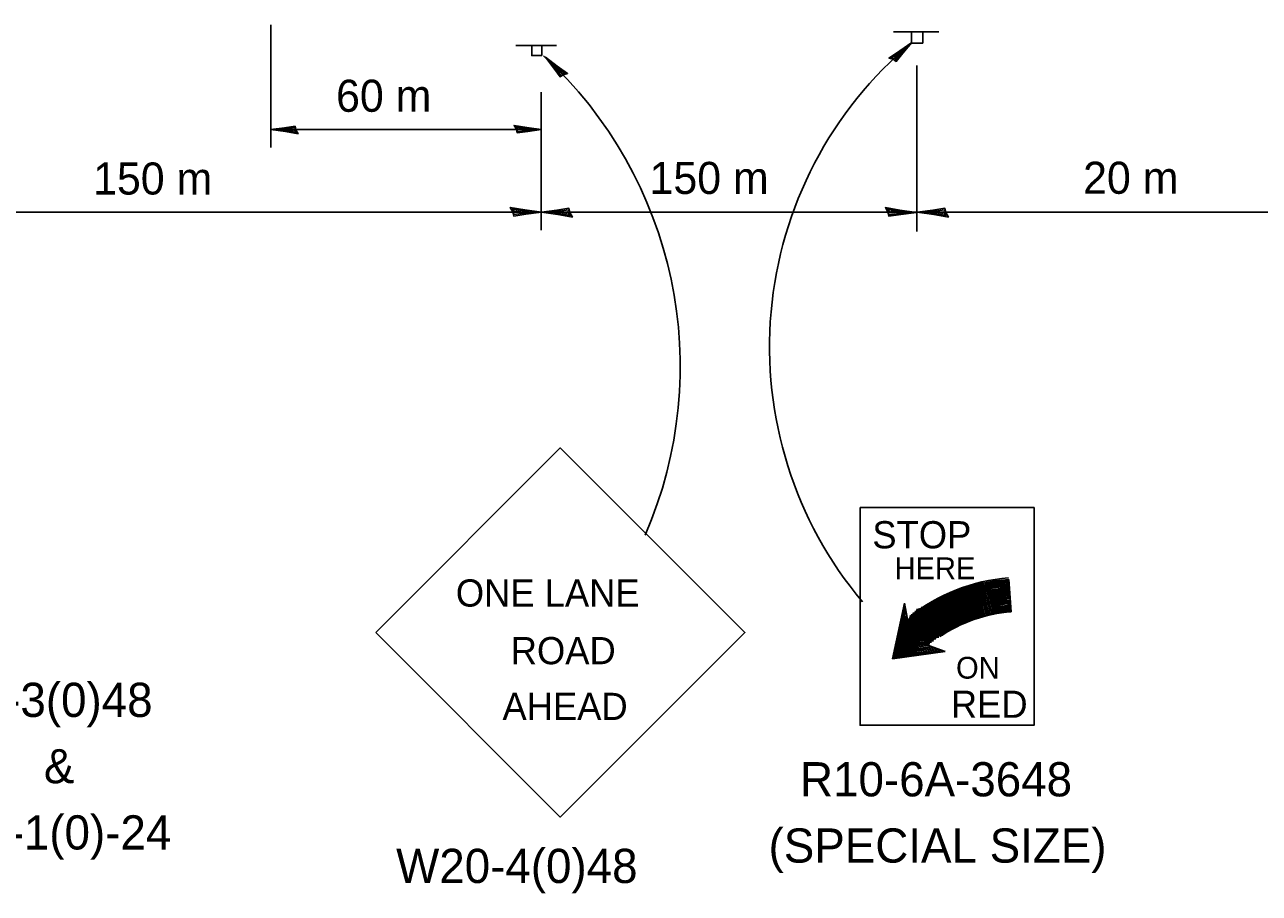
# Model space of a CAD drawing. Extents: x 52832 to 54215, y 64481 to 66497.
# Drawn here: x 53001.6 to 53081.7, y 65504.6 to 65560.9 of the extents above; entities that cross this region are included whole.
import ezdxf

# ---------------------------------------------------------------- set-up
doc = ezdxf.new("R2010")
doc.units = 0
for name, color, linetype in [('Design_EX_Roadway Dimensions', 7, 'Continuous'), ('Stage_Construction Traffic Control', 7, 'Continuous'), ('Topo_Advertising Sign', 7, 'Continuous')]:
    doc.layers.add(name, color=color, linetype=linetype)

msp = doc.modelspace()

# ---------------------------------------------------------------- linework, layer by layer
at = {"layer": 'Design_EX_Roadway Dimensions'}
for p, q in [((53017.572, 65552.962), (53017.572, 65560.926)), ((53059.506, 65558.287), (53059.506, 65547.604)), ((53059.506, 65558.287), (53059.506, 65547.508)), ((53035.124, 65556.549), (53035.124, 65547.604)), ((53035.124, 65554.119), (53017.572, 65554.119)), ((52941.131, 65548.761), (53059.506, 65548.761)), ((53059.309, 65548.761), (53079.047, 65548.761)), ((53059.506, 65548.761), (53089.427, 65548.761))]:
    msp.add_line(p, q, dxfattribs=at)
for points in [[(53019.192, 65554.095), (53019.138, 65554.336), (53018.453, 65554.232), (53017.572, 65554.119), (53018.512, 65553.99), (53019.336, 65553.845), (53019.192, 65554.095), (53019.12, 65554.256), (53018.165, 65554.117), (53019.209, 65553.934), (53019.055, 65554.139), (53018.615, 65554.112), (53019.037, 65554.047)], [(53033.505, 65554.142), (53033.559, 65553.901), (53034.243, 65554.005), (53035.124, 65554.119), (53034.185, 65554.248), (53033.359, 65554.392), (53033.505, 65554.142), (53033.576, 65553.983), (53034.531, 65554.12), (53033.487, 65554.303), (53033.642, 65554.096), (53034.081, 65554.126), (53033.659, 65554.189)], [(53033.273, 65548.789), (53033.336, 65548.511), (53034.119, 65548.632), (53035.129, 65548.762), (53034.051, 65548.909), (53033.107, 65549.074), (53033.273, 65548.789), (53033.356, 65548.606), (53034.451, 65548.762), (53033.252, 65548.973), (53033.431, 65548.737), (53033.933, 65548.769), (53033.451, 65548.843)], [(53036.986, 65548.735), (53036.922, 65549.011), (53036.139, 65548.89), (53035.128, 65548.761), (53036.206, 65548.614), (53037.149, 65548.447), (53036.986, 65548.735), (53036.901, 65548.916), (53035.808, 65548.76), (53037.004, 65548.55), (53036.826, 65548.784), (53036.322, 65548.754), (53036.807, 65548.679)], [(53057.627, 65548.772), (53057.691, 65548.496), (53058.473, 65548.615), (53059.483, 65548.746), (53058.405, 65548.893), (53057.462, 65549.059), (53057.627, 65548.772), (53057.71, 65548.589), (53058.805, 65548.747), (53057.606, 65548.957), (53057.785, 65548.721), (53058.288, 65548.753), (53057.805, 65548.826)], [(53061.387, 65548.735), (53061.323, 65549.011), (53060.541, 65548.89), (53059.531, 65548.761), (53060.607, 65548.614), (53061.552, 65548.447), (53061.387, 65548.735), (53061.304, 65548.916), (53060.209, 65548.76), (53061.405, 65548.55), (53061.229, 65548.784), (53060.725, 65548.754), (53061.208, 65548.679)]]:
    msp.add_lwpolyline(points, dxfattribs=at)
at = {"layer": 'Stage_Construction Traffic Control'}
for p, q in [((53065.624, 65522.825), (53065.465, 65524.937)), ((53058.705, 65523.393), (53057.927, 65519.777)), ((53058.737, 65523.119), (53058.02, 65519.79)), ((53058.769, 65522.846), (53058.113, 65519.804)), ((53059.296, 65522.786), (53058.672, 65519.883)), ((53058.705, 65523.393), (53058.869, 65522.467)), ((53059.413, 65522.902), (53058.765, 65519.897)), ((53059.526, 65523.013), (53058.858, 65519.909)), ((53059.623, 65523.042), (53058.951, 65519.922)), ((53059.719, 65523.071), (53059.044, 65519.936)), ((53059.827, 65523.151), (53059.137, 65519.948)), ((53059.912, 65523.132), (53059.23, 65519.962)), ((53059.999, 65523.112), (53059.324, 65519.974)), ((53060.085, 65523.094), (53059.415, 65519.988)), ((53058.799, 65522.574), (53058.206, 65519.816)), ((53058.833, 65522.302), (53058.3, 65519.829)), ((53058.935, 65522.365), (53058.392, 65519.843)), ((53059.059, 65522.522), (53058.485, 65519.855)), ((53059.182, 65522.671), (53058.579, 65519.869)), ((53058.869, 65522.467), (53058.869, 65522.33)), ((53058.145, 65520.787), (53060.937, 65521.186)), ((53058.164, 65520.88), (53061.197, 65521.31)), ((53058.183, 65520.972), (53061.184, 65521.398)), ((53058.203, 65521.063), (53061.172, 65521.485)), ((53058.224, 65521.156), (53061.159, 65521.573)), ((53058.243, 65521.248), (53061.147, 65521.66)), ((53058.264, 65521.34), (53061.134, 65521.746)), ((53057.966, 65519.961), (53060.953, 65520.385)), ((53057.985, 65520.052), (53060.756, 65520.446)), ((53058.006, 65520.144), (53060.56, 65520.507)), ((53058.025, 65520.237), (53060.363, 65520.568)), ((53058.045, 65520.328), (53060.217, 65520.638)), ((53058.066, 65520.421), (53060.339, 65520.744)), ((53058.085, 65520.513), (53060.464, 65520.85)), ((53058.104, 65520.604), (53060.586, 65520.957)), ((53058.125, 65520.696), (53060.738, 65521.066)), ((53060.141, 65520.687), (53061.345, 65520.262)), ((53057.927, 65519.777), (53061.345, 65520.262)), ((53057.946, 65519.868), (53061.15, 65520.324))]:
    msp.add_line(p, q, dxfattribs=at)
for points in [[(53057.964, 65558.679), (53058.17, 65558.54), (53058.6, 65559.081), (53059.168, 65559.764), (53058.392, 65559.22), (53057.69, 65558.765), (53057.964, 65558.679), (53058.127, 65558.612), (53058.734, 65559.363), (53057.844, 65558.786), (53058.097, 65558.74), (53058.399, 65559.06), (53058.046, 65558.82)], [(53036.554, 65557.683), (53036.343, 65557.552), (53035.938, 65558.114), (53035.403, 65558.823), (53036.153, 65558.242), (53036.833, 65557.755), (53036.554, 65557.683), (53036.389, 65557.623), (53035.817, 65558.4), (53036.68, 65557.784), (53036.426, 65557.749), (53036.138, 65558.082), (53036.481, 65557.827)]]:
    msp.add_lwpolyline(points, dxfattribs=at)
for points in [[(53024.379, 65521.487), (53036.358, 65533.466), (53048.339, 65521.487), (53036.358, 65509.506)], [(53055.821, 65529.59), (53055.821, 65515.471), (53067.116, 65515.471), (53067.116, 65529.59)]]:
    msp.add_lwpolyline(points, close=True, dxfattribs=at)
for centre, radius, start, end in [((53075.657, 65540.028), 25.718, 129.8773, 220.02996), ((53016.773, 65538.736), 27.369, 336.45016, 47.46548), ((53066.344, 65513.275), 11.695, 94.31109, 129.92261), ((53066.344, 65513.275), 11.695, 94.31109, 129.92261), ((53066.344, 65513.275), 11.607, 94.31109, 129.92261), ((53066.344, 65513.275), 11.519, 94.31109, 129.92261), ((53066.344, 65513.275), 11.431, 94.31109, 129.92261), ((53066.344, 65513.275), 11.784, 94.31034, 128.24844), ((53066.344, 65513.275), 11.342, 94.31109, 129.92261), ((53066.344, 65513.275), 11.254, 94.31109, 129.92261), ((53066.344, 65513.275), 11.166, 94.31109, 129.92261), ((53066.344, 65513.275), 11.078, 94.31109, 129.92261), ((53066.344, 65513.275), 10.989, 94.31109, 129.92261), ((53066.344, 65513.275), 10.901, 94.31109, 129.92261), ((53066.344, 65513.275), 10.813, 94.31109, 129.92261), ((53066.344, 65513.275), 10.725, 94.31109, 129.92261), ((53066.344, 65513.275), 10.636, 94.31109, 129.92261), ((53066.344, 65513.275), 10.548, 94.31109, 129.92261), ((53066.344, 65513.275), 10.46, 94.31109, 129.92261), ((53066.344, 65513.275), 10.372, 94.31109, 129.92261), ((53066.344, 65513.275), 10.283, 94.31109, 129.92261), ((53066.344, 65513.275), 10.195, 94.31109, 129.92261), ((53066.344, 65513.275), 10.107, 94.31109, 129.92261), ((53066.344, 65513.275), 10.019, 94.31109, 129.92261), ((53066.344, 65513.275), 9.93, 94.31109, 129.92261), ((53066.344, 65513.275), 9.842, 94.31109, 129.92261), ((53066.344, 65513.275), 9.754, 94.31109, 129.92261), ((53066.344, 65513.275), 9.666, 94.31109, 129.92261), ((53066.344, 65513.275), 9.578, 94.31009, 123.97014), ((53066.344, 65513.275), 11.784, 129.64966, 129.92261)]:
    msp.add_arc(centre, radius, start, end, dxfattribs=at)
at = {"layer": 'Topo_Advertising Sign'}
for p, q in [((53060.936, 65560.46), (53057.995, 65560.46)), ((53036.113, 65559.587), (53033.467, 65559.587))]:
    msp.add_line(p, q, dxfattribs=at)
for points in [[(53059.886, 65559.724), (53059.886, 65560.46), (53059.15, 65560.46), (53059.15, 65559.724)], [(53035.168, 65558.925), (53035.168, 65559.587), (53034.506, 65559.587), (53034.506, 65558.925)]]:
    msp.add_lwpolyline(points, close=True, dxfattribs=at)

# ---------------------------------------------------------------- texts
at = {"layer": 'Design_EX_Roadway Dimensions'}
for s, p in [('60 m', (53021.803, 65555.275)), ('150 m', (53006.032, 65549.906)), ('150 m', (53042.152, 65549.944)), ('20 m', (53070.295, 65549.954))]:
    msp.add_text(s, height=2.081, dxfattribs=at).set_placement(p)
at = {"layer": 'Stage_Construction Traffic Control'}
for s, height, p in [('STOP', 1.7648, (53056.613, 65526.948)), ('HERE', 1.4118, (53058.057, 65524.948)), ('ONE LANE', 1.7648, (53029.576, 65523.169)), ('ROAD', 1.7644, (53033.14, 65519.429)), ('ON', 1.4118, (53062.047, 65518.495)), ('W-3-3(0)48', 2.2197, (52994.884, 65516.008)), ('AHEAD', 1.7644, (53032.604, 65515.812)), ('RED', 1.7648, (53061.71, 65515.951)), ('&', 2.22, (53002.836, 65511.707)), ('R10-6A-3648', 2.21968, (53051.921, 65510.855)), ('W13-1(0)-24', 2.21968, (52994.447, 65507.406)), ('(SPECIAL SIZE)', 2.21968, (53049.876, 65506.555)), ('W20-4(0)48', 2.2197, (53025.701, 65505.233))]:
    msp.add_text(s, height=height, dxfattribs=at).set_placement(p)

doc.saveas('drawing.dxf')
